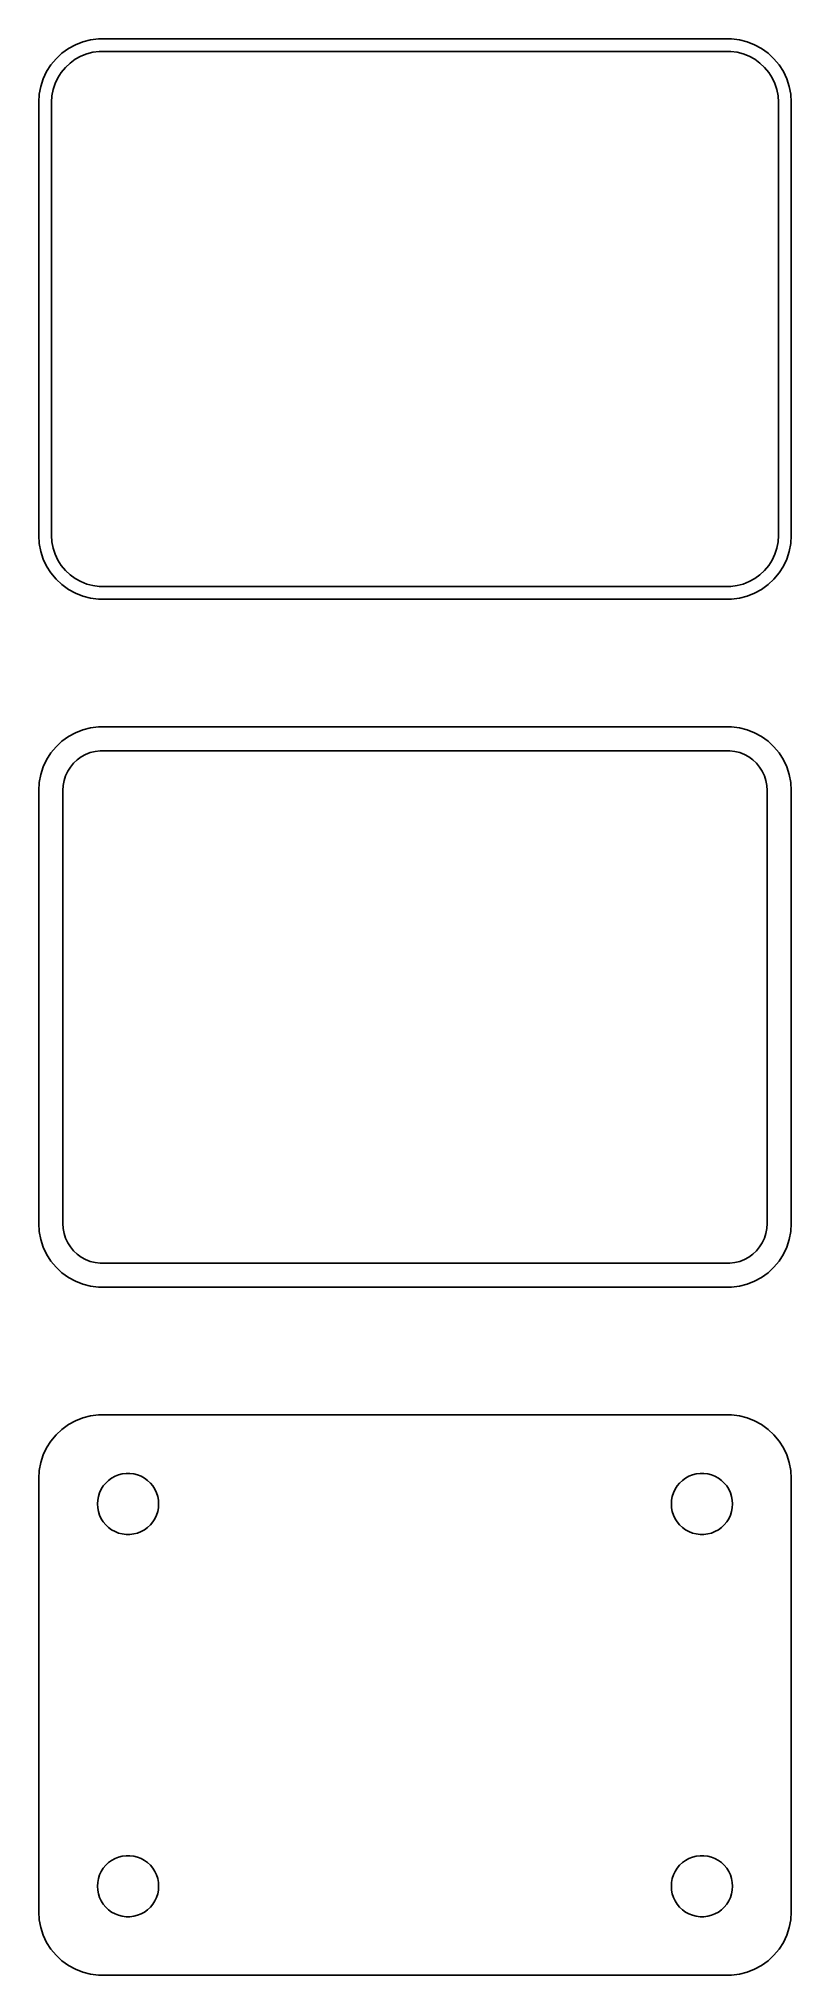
# Model space of a CAD drawing. Header units: metres. Extents: x -30 to 30, y 140 to 292.
import ezdxf

# ---------------------------------------------------------------- set-up
doc = ezdxf.new("R2010")
doc.units = ezdxf.units.M

msp = doc.modelspace()

# ---------------------------------------------------------------- linework, layer by layer
for p, q in [((-25.4369, 291.911), (-26.0451, 291.755)), ((-24.8139, 291.99), (-25.4369, 291.911)), ((24.8139, 291.99), (-24.8139, 291.99)), ((25.4369, 291.911), (24.8139, 291.99)), ((26.0451, 291.755), (25.4369, 291.911)), ((-28.1448, 290.423), (-28.5451, 289.939)), ((-27.6871, 290.853), (-28.1448, 290.423)), ((-27.1791, 291.222), (-27.6871, 290.853)), ((-26.6289, 291.524), (-27.1791, 291.222)), ((-27.0497, 290.082), (-26.6433, 290.377)), ((-26.6433, 290.377), (-26.2031, 290.619)), ((-26.0451, 291.755), (-26.6289, 291.524)), ((-26.2031, 290.619), (-25.7361, 290.804)), ((-25.7361, 290.804), (-25.2495, 290.929)), ((-25.2495, 290.929), (-24.7512, 290.992)), ((-24.7512, 290.992), (24.7512, 290.992)), ((24.7512, 290.992), (25.2495, 290.929)), ((25.2495, 290.929), (25.7361, 290.804)), ((25.7361, 290.804), (26.2031, 290.619)), ((26.6289, 291.524), (26.0451, 291.755)), ((26.2031, 290.619), (26.6433, 290.377)), ((27.1791, 291.222), (26.6289, 291.524)), ((26.6433, 290.377), (27.0497, 290.082)), ((27.6871, 290.853), (27.1791, 291.222)), ((28.1448, 290.423), (27.6871, 290.853)), ((28.5451, 289.939), (28.1448, 290.423)), ((-29.1489, 288.841), (-29.3429, 288.243)), ((-28.8815, 289.409), (-29.1489, 288.841)), ((-28.5451, 289.939), (-28.8815, 289.409)), ((-28.2191, 288.472), (-28.0052, 288.927)), ((-28.0052, 288.927), (-27.7361, 289.351)), ((-27.7361, 289.351), (-27.4159, 289.738)), ((-27.4159, 289.738), (-27.0497, 290.082)), ((27.0497, 290.082), (27.4159, 289.738)), ((27.4159, 289.738), (27.7361, 289.351)), ((27.7361, 289.351), (28.0052, 288.927)), ((28.0052, 288.927), (28.2191, 288.472)), ((28.8815, 289.409), (28.5451, 289.939)), ((29.1489, 288.841), (28.8815, 289.409)), ((29.3429, 288.243), (29.1489, 288.841)), ((-29.4606, 287.627), (-29.5, 287)), ((-29.3429, 288.243), (-29.4606, 287.627)), ((-28.5, 287), (-28.4684, 287.501)), ((-28.4684, 287.501), (-28.3743, 287.995)), ((-28.3743, 287.995), (-28.2191, 288.472)), ((28.2191, 288.472), (28.3743, 287.995)), ((28.3743, 287.995), (28.4684, 287.501)), ((28.4684, 287.501), (28.5, 287)), ((29.4606, 287.627), (29.3429, 288.243)), ((29.5, 287), (29.4606, 287.627)), ((-29.5, 287), (-29.5, 253)), ((-28.5, 253), (-28.5, 287)), ((28.5, 287), (28.5, 253)), ((29.5, 253), (29.5, 287)), ((-29.5, 253), (-29.4606, 252.373)), ((-29.4606, 252.373), (-29.3429, 251.757)), ((-28.4684, 252.499), (-28.5, 253)), ((-28.3743, 252.005), (-28.4684, 252.499)), ((28.4684, 252.499), (28.3743, 252.005)), ((28.5, 253), (28.4684, 252.499)), ((29.3429, 251.757), (29.4606, 252.373)), ((29.4606, 252.373), (29.5, 253)), ((-29.3429, 251.757), (-29.1489, 251.159)), ((-29.1489, 251.159), (-28.8815, 250.591)), ((-28.2191, 251.528), (-28.3743, 252.005)), ((-28.0052, 251.073), (-28.2191, 251.528)), ((-27.7361, 250.649), (-28.0052, 251.073)), ((28.0052, 251.073), (27.7361, 250.649)), ((28.2191, 251.528), (28.0052, 251.073)), ((28.3743, 252.005), (28.2191, 251.528)), ((28.8815, 250.591), (29.1489, 251.159)), ((29.1489, 251.159), (29.3429, 251.757)), ((-28.8815, 250.591), (-28.5451, 250.061)), ((-28.5451, 250.061), (-28.1448, 249.577)), ((-28.1448, 249.577), (-27.6871, 249.147)), ((-27.4159, 250.262), (-27.7361, 250.649)), ((-27.0497, 249.918), (-27.4159, 250.262)), ((-26.6433, 249.623), (-27.0497, 249.918)), ((-26.2031, 249.381), (-26.6433, 249.623)), ((-25.7361, 249.196), (-26.2031, 249.381)), ((26.2031, 249.381), (25.7361, 249.196)), ((26.6433, 249.623), (26.2031, 249.381)), ((27.0497, 249.918), (26.6433, 249.623)), ((27.4159, 250.262), (27.0497, 249.918)), ((27.7361, 250.649), (27.4159, 250.262)), ((27.6871, 249.147), (28.1448, 249.577)), ((28.1448, 249.577), (28.5451, 250.061)), ((28.5451, 250.061), (28.8815, 250.591)), ((-27.6871, 249.147), (-27.1791, 248.778)), ((-27.1791, 248.778), (-26.6289, 248.476)), ((-26.6289, 248.476), (-26.0451, 248.245)), ((-26.0451, 248.245), (-25.4369, 248.089)), ((-25.2495, 249.071), (-25.7361, 249.196)), ((-25.4369, 248.089), (-24.8139, 248.01)), ((-24.7512, 249.008), (-25.2495, 249.071)), ((-24.8139, 248.01), (24.8139, 248.01)), ((24.7512, 249.008), (-24.7512, 249.008)), ((25.2495, 249.071), (24.7512, 249.008)), ((24.8139, 248.01), (25.4369, 248.089)), ((25.7361, 249.196), (25.2495, 249.071)), ((25.4369, 248.089), (26.0451, 248.245)), ((26.0451, 248.245), (26.6289, 248.476)), ((26.6289, 248.476), (27.1791, 248.778)), ((27.1791, 248.778), (27.6871, 249.147)), ((-27.1791, 237.222), (-27.6871, 236.853)), ((-26.6289, 237.524), (-27.1791, 237.222)), ((-26.0451, 237.755), (-26.6289, 237.524)), ((-25.4369, 237.911), (-26.0451, 237.755)), ((-24.8139, 237.99), (-25.4369, 237.911)), ((24.8139, 237.99), (-24.8139, 237.99)), ((25.4369, 237.911), (24.8139, 237.99)), ((26.0451, 237.755), (25.4369, 237.911)), ((26.6289, 237.524), (26.0451, 237.755)), ((27.1791, 237.222), (26.6289, 237.524)), ((27.6871, 236.853), (27.1791, 237.222)), ((-28.5451, 235.939), (-28.8815, 235.409)), ((-28.1448, 236.423), (-28.5451, 235.939)), ((-27.6871, 236.853), (-28.1448, 236.423)), ((-26.4842, 235.399), (-26.168, 235.628)), ((-26.168, 235.628), (-25.8254, 235.817)), ((-25.8254, 235.817), (-25.4619, 235.961)), ((-25.4619, 235.961), (-25.0833, 236.058)), ((-25.0833, 236.058), (-24.6954, 236.107)), ((-24.6954, 236.107), (24.6954, 236.107)), ((24.6954, 236.107), (25.0833, 236.058)), ((25.0833, 236.058), (25.4619, 235.961)), ((25.4619, 235.961), (25.8254, 235.817)), ((25.8254, 235.817), (26.168, 235.628)), ((26.168, 235.628), (26.4842, 235.399)), ((28.1448, 236.423), (27.6871, 236.853)), ((28.5451, 235.939), (28.1448, 236.423)), ((28.8815, 235.409), (28.5451, 235.939)), ((-29.3429, 234.243), (-29.4606, 233.627)), ((-29.1489, 234.841), (-29.3429, 234.243)), ((-28.8815, 235.409), (-29.1489, 234.841)), ((-27.5151, 233.774), (-27.3943, 234.146)), ((-27.3943, 234.146), (-27.2279, 234.5)), ((-27.2279, 234.5), (-27.0184, 234.83)), ((-27.0184, 234.83), (-26.7692, 235.131)), ((-26.7692, 235.131), (-26.4842, 235.399)), ((26.4842, 235.399), (26.7692, 235.131)), ((26.7692, 235.131), (27.0184, 234.83)), ((27.0184, 234.83), (27.2279, 234.5)), ((27.2279, 234.5), (27.3943, 234.146)), ((27.3943, 234.146), (27.5151, 233.774)), ((29.1489, 234.841), (28.8815, 235.409)), ((29.3429, 234.243), (29.1489, 234.841)), ((29.4606, 233.627), (29.3429, 234.243)), ((-29.4606, 233.627), (-29.5, 233)), ((-29.5, 233), (-29.5, 199)), ((-27.6129, 233), (-27.5884, 233.39)), ((-27.6129, 199), (-27.6129, 233)), ((-27.5884, 233.39), (-27.5151, 233.774)), ((27.5151, 233.774), (27.5884, 233.39)), ((27.5884, 233.39), (27.6129, 233)), ((27.6129, 233), (27.6129, 199)), ((29.5, 233), (29.4606, 233.627)), ((29.5, 199), (29.5, 233)), ((-29.5, 199), (-29.4606, 198.373)), ((-29.4606, 198.373), (-29.3429, 197.757)), ((-29.3429, 197.757), (-29.1489, 197.159)), ((-27.5884, 198.61), (-27.6129, 199)), ((-27.5151, 198.226), (-27.5884, 198.61)), ((-27.3943, 197.854), (-27.5151, 198.226)), ((-27.2279, 197.5), (-27.3943, 197.854)), ((27.3943, 197.854), (27.2279, 197.5)), ((27.5151, 198.226), (27.3943, 197.854)), ((27.5884, 198.61), (27.5151, 198.226)), ((27.6129, 199), (27.5884, 198.61)), ((29.1489, 197.159), (29.3429, 197.757)), ((29.3429, 197.757), (29.4606, 198.373)), ((29.4606, 198.373), (29.5, 199)), ((-29.1489, 197.159), (-28.8815, 196.591)), ((-28.8815, 196.591), (-28.5451, 196.061)), ((-28.5451, 196.061), (-28.1448, 195.577)), ((-27.0184, 197.17), (-27.2279, 197.5)), ((-26.7692, 196.869), (-27.0184, 197.17)), ((-26.4842, 196.601), (-26.7692, 196.869)), ((-26.168, 196.372), (-26.4842, 196.601)), ((-25.8254, 196.183), (-26.168, 196.372)), ((-25.4619, 196.039), (-25.8254, 196.183)), ((25.8254, 196.183), (25.4619, 196.039)), ((26.168, 196.372), (25.8254, 196.183)), ((26.4842, 196.601), (26.168, 196.372)), ((26.7692, 196.869), (26.4842, 196.601)), ((27.0184, 197.17), (26.7692, 196.869)), ((27.2279, 197.5), (27.0184, 197.17)), ((28.1448, 195.577), (28.5451, 196.061)), ((28.5451, 196.061), (28.8815, 196.591)), ((28.8815, 196.591), (29.1489, 197.159)), ((-28.1448, 195.577), (-27.6871, 195.147)), ((-27.6871, 195.147), (-27.1791, 194.778)), ((-27.1791, 194.778), (-26.6289, 194.476)), ((-25.0833, 195.942), (-25.4619, 196.039)), ((-24.6954, 195.893), (-25.0833, 195.942)), ((24.6954, 195.893), (-24.6954, 195.893)), ((25.0833, 195.942), (24.6954, 195.893)), ((25.4619, 196.039), (25.0833, 195.942)), ((26.6289, 194.476), (27.1791, 194.778)), ((27.1791, 194.778), (27.6871, 195.147)), ((27.6871, 195.147), (28.1448, 195.577)), ((-26.6289, 194.476), (-26.0451, 194.245)), ((-26.0451, 194.245), (-25.4369, 194.089)), ((-25.4369, 194.089), (-24.8139, 194.01)), ((-24.8139, 194.01), (24.8139, 194.01)), ((24.8139, 194.01), (25.4369, 194.089)), ((25.4369, 194.089), (26.0451, 194.245)), ((26.0451, 194.245), (26.6289, 194.476)), ((-25.4369, 183.911), (-26.0451, 183.755)), ((-24.8139, 183.99), (-25.4369, 183.911)), ((24.8139, 183.99), (-24.8139, 183.99)), ((25.4369, 183.911), (24.8139, 183.99)), ((26.0451, 183.755), (25.4369, 183.911)), ((-28.1448, 182.423), (-28.5451, 181.939)), ((-27.6871, 182.853), (-28.1448, 182.423)), ((-27.1791, 183.222), (-27.6871, 182.853)), ((-26.6289, 183.524), (-27.1791, 183.222)), ((-26.0451, 183.755), (-26.6289, 183.524)), ((26.6289, 183.524), (26.0451, 183.755)), ((27.1791, 183.222), (26.6289, 183.524)), ((27.6871, 182.853), (27.1791, 183.222)), ((28.1448, 182.423), (27.6871, 182.853)), ((28.5451, 181.939), (28.1448, 182.423)), ((-28.8815, 181.409), (-29.1489, 180.841)), ((-28.5451, 181.939), (-28.8815, 181.409)), ((28.8815, 181.409), (28.5451, 181.939)), ((29.1489, 180.841), (28.8815, 181.409)), ((-29.4606, 179.627), (-29.5, 179)), ((-29.3429, 180.243), (-29.4606, 179.627)), ((-29.1489, 180.841), (-29.3429, 180.243)), ((-23.2416, 179.283), (-22.9497, 179.357)), ((-22.9497, 179.357), (-22.6507, 179.395)), ((-22.6507, 179.395), (-22.3493, 179.395)), ((-22.3493, 179.395), (-22.0503, 179.357)), ((-22.0503, 179.357), (-21.7583, 179.283)), ((21.7583, 179.283), (22.0503, 179.357)), ((22.0503, 179.357), (22.3493, 179.395)), ((22.3493, 179.395), (22.6507, 179.395)), ((22.6507, 179.395), (22.9497, 179.357)), ((22.9497, 179.357), (23.2416, 179.283)), ((29.3429, 180.243), (29.1489, 180.841)), ((29.4606, 179.627), (29.3429, 180.243)), ((29.5, 179), (29.4606, 179.627)), ((-29.5, 179), (-29.5, 145)), ((-24.8246, 177.597), (-24.7315, 177.883)), ((-24.7315, 177.883), (-24.6031, 178.156)), ((-24.6031, 178.156), (-24.4416, 178.411)), ((-24.4416, 178.411), (-24.2495, 178.643)), ((-24.2495, 178.643), (-24.0298, 178.849)), ((-24.0298, 178.849), (-23.786, 179.026)), ((-23.786, 179.026), (-23.5219, 179.172)), ((-23.5219, 179.172), (-23.2416, 179.283)), ((-21.7583, 179.283), (-21.4781, 179.172)), ((-21.4781, 179.172), (-21.214, 179.026)), ((-21.214, 179.026), (-20.9702, 178.849)), ((-20.9702, 178.849), (-20.7505, 178.643)), ((-20.7505, 178.643), (-20.5583, 178.411)), ((-20.5583, 178.411), (-20.3969, 178.156)), ((-20.3969, 178.156), (-20.2685, 177.883)), ((-20.2685, 177.883), (-20.1754, 177.597)), ((20.1754, 177.597), (20.2685, 177.883)), ((20.2685, 177.883), (20.3969, 178.156)), ((20.3969, 178.156), (20.5583, 178.411)), ((20.5583, 178.411), (20.7505, 178.643)), ((20.7505, 178.643), (20.9702, 178.849)), ((20.9702, 178.849), (21.214, 179.026)), ((21.214, 179.026), (21.4781, 179.172)), ((21.4781, 179.172), (21.7583, 179.283)), ((23.2416, 179.283), (23.5219, 179.172)), ((23.5219, 179.172), (23.786, 179.026)), ((23.786, 179.026), (24.0298, 178.849)), ((24.0298, 178.849), (24.2495, 178.643)), ((24.2495, 178.643), (24.4416, 178.411)), ((24.4416, 178.411), (24.6031, 178.156)), ((24.6031, 178.156), (24.7315, 177.883)), ((24.7315, 177.883), (24.8246, 177.597)), ((29.5, 145), (29.5, 179)), ((-24.9, 177), (-24.8811, 177.301)), ((-24.8811, 176.699), (-24.9, 177)), ((-24.8811, 177.301), (-24.8246, 177.597)), ((-24.8246, 176.403), (-24.8811, 176.699)), ((-24.7315, 176.117), (-24.8246, 176.403)), ((-20.1754, 176.403), (-20.2685, 176.117)), ((-20.1754, 177.597), (-20.1189, 177.301)), ((-20.1189, 176.699), (-20.1754, 176.403)), ((-20.1189, 177.301), (-20.1, 177)), ((-20.1, 177), (-20.1189, 176.699)), ((20.1, 177), (20.1189, 177.301)), ((20.1189, 176.699), (20.1, 177)), ((20.1189, 177.301), (20.1754, 177.597)), ((20.1754, 176.403), (20.1189, 176.699)), ((20.2685, 176.117), (20.1754, 176.403)), ((24.8246, 176.403), (24.7315, 176.117)), ((24.8246, 177.597), (24.8811, 177.301)), ((24.8811, 176.699), (24.8246, 176.403)), ((24.8811, 177.301), (24.9, 177)), ((24.9, 177), (24.8811, 176.699)), ((-24.6031, 175.844), (-24.7315, 176.117)), ((-24.4416, 175.589), (-24.6031, 175.844)), ((-24.2495, 175.357), (-24.4416, 175.589)), ((-24.0298, 175.151), (-24.2495, 175.357)), ((-23.786, 174.974), (-24.0298, 175.151)), ((-23.5219, 174.828), (-23.786, 174.974)), ((-23.2416, 174.717), (-23.5219, 174.828)), ((-21.4781, 174.828), (-21.7583, 174.717)), ((-21.214, 174.974), (-21.4781, 174.828)), ((-20.9702, 175.151), (-21.214, 174.974)), ((-20.7505, 175.357), (-20.9702, 175.151)), ((-20.5583, 175.589), (-20.7505, 175.357)), ((-20.3969, 175.844), (-20.5583, 175.589)), ((-20.2685, 176.117), (-20.3969, 175.844)), ((20.3969, 175.844), (20.2685, 176.117)), ((20.5583, 175.589), (20.3969, 175.844)), ((20.7505, 175.357), (20.5583, 175.589)), ((20.9702, 175.151), (20.7505, 175.357)), ((21.214, 174.974), (20.9702, 175.151)), ((21.4781, 174.828), (21.214, 174.974)), ((21.7583, 174.717), (21.4781, 174.828)), ((23.5219, 174.828), (23.2416, 174.717)), ((23.786, 174.974), (23.5219, 174.828)), ((24.0298, 175.151), (23.786, 174.974)), ((24.2495, 175.357), (24.0298, 175.151)), ((24.4416, 175.589), (24.2495, 175.357)), ((24.6031, 175.844), (24.4416, 175.589)), ((24.7315, 176.117), (24.6031, 175.844)), ((-22.9497, 174.643), (-23.2416, 174.717)), ((-22.6507, 174.605), (-22.9497, 174.643)), ((-22.3493, 174.605), (-22.6507, 174.605)), ((-22.0503, 174.643), (-22.3493, 174.605)), ((-21.7583, 174.717), (-22.0503, 174.643)), ((22.0503, 174.643), (21.7583, 174.717)), ((22.3493, 174.605), (22.0503, 174.643)), ((22.6507, 174.605), (22.3493, 174.605)), ((22.9497, 174.643), (22.6507, 174.605)), ((23.2416, 174.717), (22.9497, 174.643)), ((-24.0298, 148.849), (-23.786, 149.026)), ((-23.786, 149.026), (-23.5219, 149.172)), ((-23.5219, 149.172), (-23.2416, 149.283)), ((-23.2416, 149.283), (-22.9497, 149.357)), ((-22.9497, 149.357), (-22.6507, 149.395)), ((-22.6507, 149.395), (-22.3493, 149.395)), ((-22.3493, 149.395), (-22.0503, 149.357)), ((-22.0503, 149.357), (-21.7583, 149.283)), ((-21.7583, 149.283), (-21.4781, 149.172)), ((-21.4781, 149.172), (-21.214, 149.026)), ((-21.214, 149.026), (-20.9702, 148.849)), ((20.9702, 148.849), (21.214, 149.026)), ((21.214, 149.026), (21.4781, 149.172)), ((21.4781, 149.172), (21.7583, 149.283)), ((21.7583, 149.283), (22.0503, 149.357)), ((22.0503, 149.357), (22.3493, 149.395)), ((22.3493, 149.395), (22.6507, 149.395)), ((22.6507, 149.395), (22.9497, 149.357)), ((22.9497, 149.357), (23.2416, 149.283)), ((23.2416, 149.283), (23.5219, 149.172)), ((23.5219, 149.172), (23.786, 149.026)), ((23.786, 149.026), (24.0298, 148.849)), ((-24.8811, 147.301), (-24.8246, 147.597)), ((-24.8246, 147.597), (-24.7315, 147.883)), ((-24.7315, 147.883), (-24.6031, 148.156)), ((-24.6031, 148.156), (-24.4416, 148.411)), ((-24.4416, 148.411), (-24.2495, 148.643)), ((-24.2495, 148.643), (-24.0298, 148.849)), ((-20.9702, 148.849), (-20.7505, 148.643)), ((-20.7505, 148.643), (-20.5583, 148.411)), ((-20.5583, 148.411), (-20.3969, 148.156)), ((-20.3969, 148.156), (-20.2685, 147.883)), ((-20.2685, 147.883), (-20.1754, 147.597)), ((-20.1754, 147.597), (-20.1189, 147.301)), ((20.1189, 147.301), (20.1754, 147.597)), ((20.1754, 147.597), (20.2685, 147.883)), ((20.2685, 147.883), (20.3969, 148.156)), ((20.3969, 148.156), (20.5583, 148.411)), ((20.5583, 148.411), (20.7505, 148.643)), ((20.7505, 148.643), (20.9702, 148.849)), ((24.0298, 148.849), (24.2495, 148.643)), ((24.2495, 148.643), (24.4416, 148.411)), ((24.4416, 148.411), (24.6031, 148.156)), ((24.6031, 148.156), (24.7315, 147.883)), ((24.7315, 147.883), (24.8246, 147.597)), ((24.8246, 147.597), (24.8811, 147.301)), ((-24.9, 147), (-24.8811, 147.301)), ((-24.8811, 146.699), (-24.9, 147)), ((-24.8246, 146.403), (-24.8811, 146.699)), ((-24.7315, 146.117), (-24.8246, 146.403)), ((-24.6031, 145.844), (-24.7315, 146.117)), ((-20.2685, 146.117), (-20.3969, 145.844)), ((-20.1754, 146.403), (-20.2685, 146.117)), ((-20.1189, 146.699), (-20.1754, 146.403)), ((-20.1189, 147.301), (-20.1, 147)), ((-20.1, 147), (-20.1189, 146.699)), ((20.1, 147), (20.1189, 147.301)), ((20.1189, 146.699), (20.1, 147)), ((20.1754, 146.403), (20.1189, 146.699)), ((20.2685, 146.117), (20.1754, 146.403)), ((20.3969, 145.844), (20.2685, 146.117)), ((24.7315, 146.117), (24.6031, 145.844)), ((24.8246, 146.403), (24.7315, 146.117)), ((24.8811, 146.699), (24.8246, 146.403)), ((24.8811, 147.301), (24.9, 147)), ((24.9, 147), (24.8811, 146.699)), ((-29.5, 145), (-29.4606, 144.373)), ((-24.4416, 145.589), (-24.6031, 145.844)), ((-24.2495, 145.357), (-24.4416, 145.589)), ((-24.0298, 145.151), (-24.2495, 145.357)), ((-23.786, 144.974), (-24.0298, 145.151)), ((-23.5219, 144.828), (-23.786, 144.974)), ((-23.2416, 144.717), (-23.5219, 144.828)), ((-22.9497, 144.643), (-23.2416, 144.717)), ((-22.6507, 144.605), (-22.9497, 144.643)), ((-22.3493, 144.605), (-22.6507, 144.605)), ((-22.0503, 144.643), (-22.3493, 144.605)), ((-21.7583, 144.717), (-22.0503, 144.643)), ((-21.4781, 144.828), (-21.7583, 144.717)), ((-21.214, 144.974), (-21.4781, 144.828)), ((-20.9702, 145.151), (-21.214, 144.974)), ((-20.7505, 145.357), (-20.9702, 145.151)), ((-20.5583, 145.589), (-20.7505, 145.357)), ((-20.3969, 145.844), (-20.5583, 145.589)), ((20.5583, 145.589), (20.3969, 145.844)), ((20.7505, 145.357), (20.5583, 145.589)), ((20.9702, 145.151), (20.7505, 145.357)), ((21.214, 144.974), (20.9702, 145.151)), ((21.4781, 144.828), (21.214, 144.974)), ((21.7583, 144.717), (21.4781, 144.828)), ((22.0503, 144.643), (21.7583, 144.717)), ((22.3493, 144.605), (22.0503, 144.643)), ((22.6507, 144.605), (22.3493, 144.605)), ((22.9497, 144.643), (22.6507, 144.605)), ((23.2416, 144.717), (22.9497, 144.643)), ((23.5219, 144.828), (23.2416, 144.717)), ((23.786, 144.974), (23.5219, 144.828)), ((24.0298, 145.151), (23.786, 144.974)), ((24.2495, 145.357), (24.0298, 145.151)), ((24.4416, 145.589), (24.2495, 145.357)), ((24.6031, 145.844), (24.4416, 145.589)), ((29.4606, 144.373), (29.5, 145)), ((-29.4606, 144.373), (-29.3429, 143.757)), ((-29.3429, 143.757), (-29.1489, 143.159)), ((-29.1489, 143.159), (-28.8815, 142.591)), ((28.8815, 142.591), (29.1489, 143.159)), ((29.1489, 143.159), (29.3429, 143.757)), ((29.3429, 143.757), (29.4606, 144.373)), ((-28.8815, 142.591), (-28.5451, 142.061)), ((-28.5451, 142.061), (-28.1448, 141.577)), ((-28.1448, 141.577), (-27.6871, 141.147)), ((27.6871, 141.147), (28.1448, 141.577)), ((28.1448, 141.577), (28.5451, 142.061)), ((28.5451, 142.061), (28.8815, 142.591)), ((-27.6871, 141.147), (-27.1791, 140.778)), ((-27.1791, 140.778), (-26.6289, 140.476)), ((-26.6289, 140.476), (-26.0451, 140.245)), ((-26.0451, 140.245), (-25.4369, 140.089)), ((-25.4369, 140.089), (-24.8139, 140.01)), ((-24.8139, 140.01), (24.8139, 140.01)), ((24.8139, 140.01), (25.4369, 140.089)), ((25.4369, 140.089), (26.0451, 140.245)), ((26.0451, 140.245), (26.6289, 140.476)), ((26.6289, 140.476), (27.1791, 140.778)), ((27.1791, 140.778), (27.6871, 141.147))]:
    msp.add_line(p, q)

doc.saveas('drawing.dxf')
